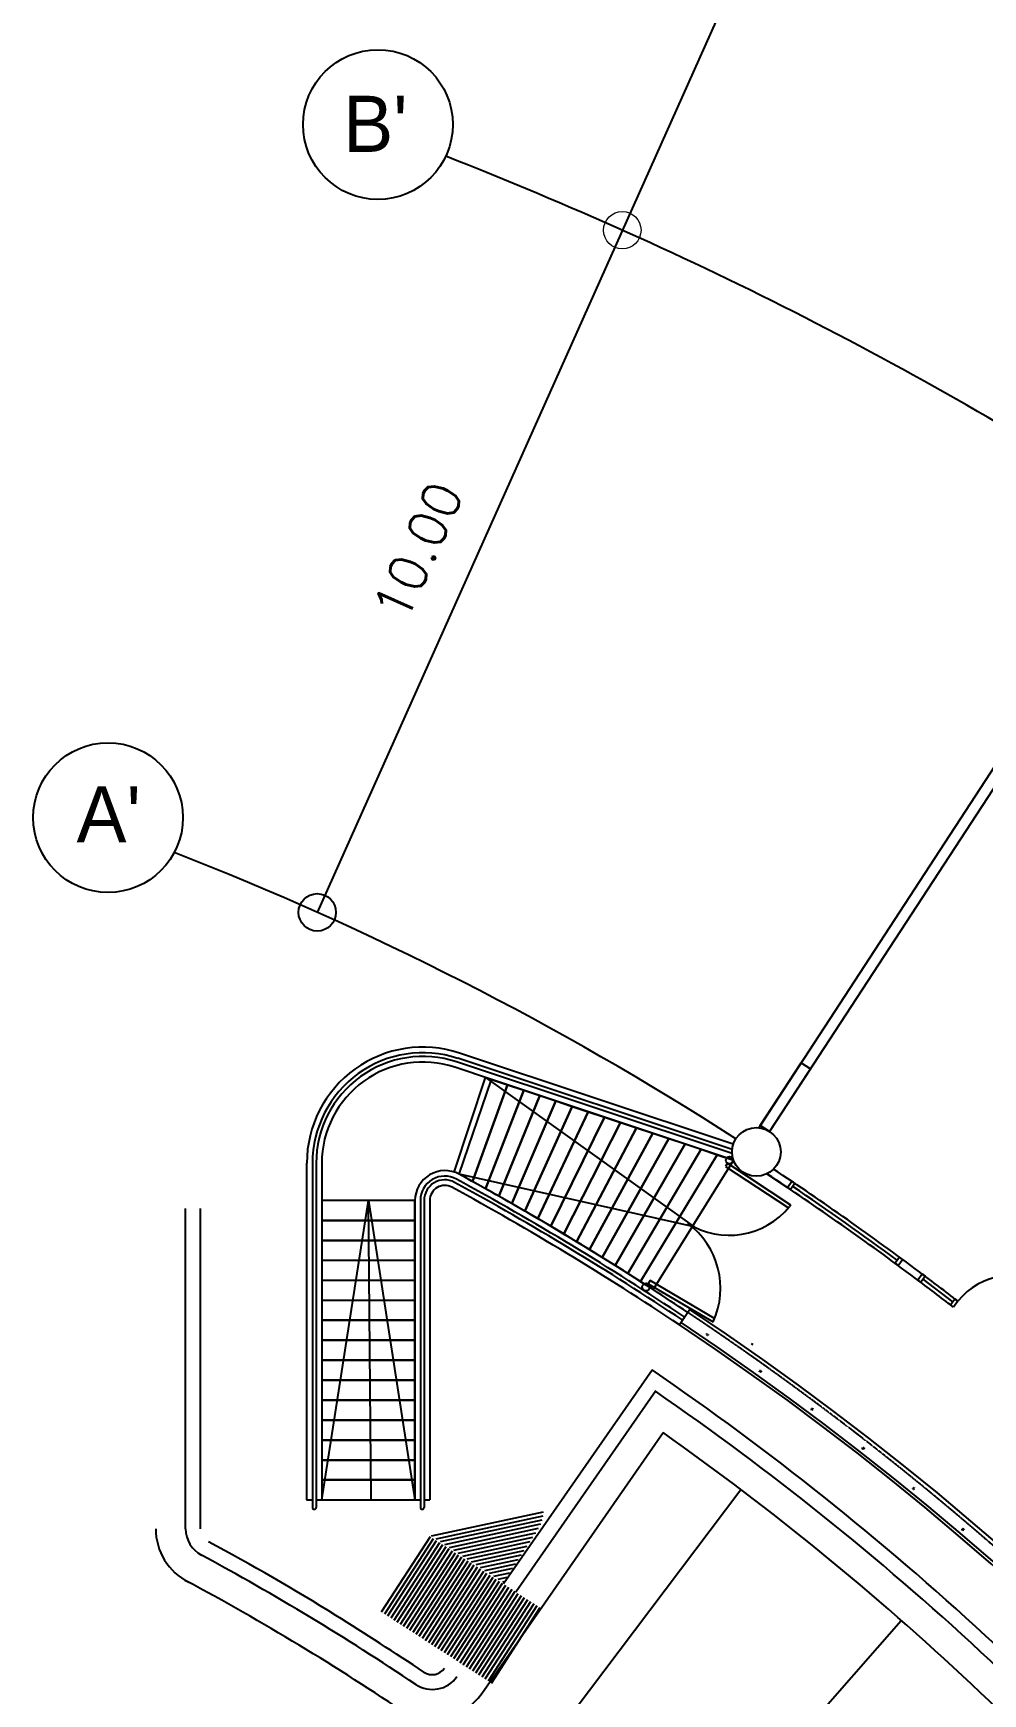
# Model space of a CAD drawing. Header units: millimetres. Extents: x -616979 to 2364082, y 43054 to 1637649.
# Drawn here: x -42172 to -29481, y 118883 to 141069 of the extents above; entities that cross this region are included whole.
import ezdxf

# ---------------------------------------------------------------- set-up
doc = ezdxf.new("R2010")
doc.units = ezdxf.units.MM
doc.linetypes.add('HIDDEN', pattern=[0.375, 0.25, -0.125])
for name, color, linetype in [('a-column', 7, 'Continuous'), ('a-construcion', 8, 'Continuous'), ('a-doors', 254, 'Continuous'), ('a-railing', 254, 'Continuous'), ('a-wall', 5, 'Continuous'), ('a-windows', 7, 'Continuous'), ('a_text', 255, 'Continuous'), ('dimension', 1, 'Continuous'), ('RAMPSLOPE', 252, 'Continuous')]:
    doc.layers.add(name, color=color, linetype=linetype)
doc.layers.add('road', color=7, linetype='Continuous', lineweight=25)
doc.styles.add('500scale@80cl', font='romans.shx', dxfattribs={"height": 1})
doc.styles.add('Century Gothic', font='GOTHIC.TTF')

msp = doc.modelspace()

# ---------------------------------------------------------------- hatches: boundary and pattern name
at = {"layer": 'RAMPSLOPE'}
h = msp.add_hatch(dxfattribs=at)
h.set_pattern_fill('_USER', color=256, scale=50, angle=192.114924, style=0, pattern_type=0)
h.set_pattern_definition([(192.114924, (1394934.75, 1922149.906), (10.4936621, -48.8864302), [])])
h.paths.add_polyline_path([(-36892.87, 121022.564), (-35885.157, 120371.017), (-35421.312, 121088.421, 0.159577283), (-35353.925, 121352.904)])
h = msp.add_hatch(dxfattribs=at)
h.set_pattern_fill('_USER', color=256, scale=50, angle=237.114924, style=0, pattern_type=0)
h.set_pattern_definition([(237.114924, (-1831416.98, 1562086.32), (41.9880659, -27.1477867), [])])
h.paths.add_polyline_path([(-36901.395, 121009.407), (-37552.942, 120001.694), (-36041.372, 119024.373), (-35389.825, 120032.087)])

# ---------------------------------------------------------------- linework, layer by layer
msp.add_line((-31443.829, 144819.822), (-38375.378, 129323.83))
for centre, radius in [((-37564.407, 139849.282), 1000), ((-41171.501, 130589.1), 1000), ((-38375.378, 129323.83), 250)]:
    msp.add_circle(centre, radius)
for radius, start, end in [(59470.304, 49.84955205, 68.69399536), (52478.427, 57.206485, 68.6939954), (42494.671, 57.3171457, 68.6939954)]:
    msp.add_arc((-55726.948, 90533.109), radius, start, end)
at = {"layer": 'a-column'}
msp.add_circle((-32507.445, 126123.16), 325, dxfattribs=at)
at = {"layer": 'a-construcion', "color": 7, "ltscale": 2}
for p, q in [((-39934.445, 121089.465), (-39934.445, 125365.199)), ((-35888.059, 120355.747), (-33900.966, 123212.216))]:
    msp.add_line(p, q, dxfattribs=at)
for points in [[(-20096.787, 100766.278, 0.170786733), (-25548.275, 115494.391, 0.072691029), (-33900.966, 123212.216, 0.071165038)], [(-36949.089, 119172.957, 0.006929487), (-38125.8, 119930.085, 0.017160867), (-39830.724, 120914.345)]]:
    msp.add_lwpolyline(points, format="xyb", dxfattribs=at)
at = {"layer": 'a-construcion', "color": 5, "ltscale": 2}
msp.add_arc((-36838.549, 119339.633), 200, 236.4475943, 325.1757077, dxfattribs=at)
at = {"layer": 'a-doors'}
for p, q in [((-32893.274, 125971.026), (-32920.734, 125929.261)), ((-32920.734, 125929.261), (-32079.672, 125376.267)), ((-32893.342, 125971.07), (-32049.917, 125416.522)), ((-32049.917, 125416.522), (-32063.651, 125395.633)), ((-30351.604, 124412.154), (-30291.67, 124492.173)), ((-30291.67, 124492.173), (-30251.666, 124462.179)), ((-33927.422, 124404.062), (-33952.109, 124362.049)), ((-33952.109, 124362.049), (-33084.965, 123852.493)), ((-33065.139, 123898.437), (-33927.422, 124404.062)), ((-30311.601, 124382.158), (-30351.604, 124412.154)), ((-30279.822, 124424.48), (-30311.601, 124382.158)), ((-30251.666, 124462.179), (-30280.356, 124424.892)), ((-29883.553, 124119.568), (-30279.822, 124424.48)), ((-29914.043, 124079.943), (-29853.064, 124159.193)), ((-29874.431, 124049.433), (-29914.043, 124079.943)), ((-29813.359, 124128.605), (-29874.431, 124049.433)), ((-29853.064, 124159.193), (-29813.378, 124128.58))]:
    msp.add_line(p, q, dxfattribs=at)
for centre in [(-32865.839, 126012.826), (-33981.749, 124318.803)]:
    msp.add_circle(centre, 50, dxfattribs=at)
for centre, radius, start, end in [((-32871.471, 126047.599), 1038.091, 237.7748719, 321.0940756), ((-34063.754, 124302.112), 1077.119, 335.3277463, 53.6303277), ((-29105.51, 123570.483), 901.416, 54.3179451, 141.7470277)]:
    msp.add_arc(centre, radius, start, end, dxfattribs=at)
at = {"layer": 'a-railing', "linetype": 'HIDDEN', "ltscale": 0.058}
for centre in [(-33162.617, 123682.186), (-32456.999, 123190.729), (-31762.081, 122684.254), (-31078.34, 122163.097), (-30405.777, 121627.293), (-29744.857, 121077.191)]:
    msp.add_circle(centre, 12.5, dxfattribs=at)
at = {"layer": 'a-railing'}
for centre, radius, start, end in [((-55726.948, 90533.109), 40037.5, 3.403149, 56.3000523), ((-55653.983, 90571.981), 40177.195, 3.3149672, 56.3558626)]:
    msp.add_arc(centre, radius, start, end, dxfattribs=at)
at = {"layer": 'a-railing', "linetype": 'HIDDEN', "ltscale": 1.5}
msp.add_arc((-55726.948, 90533.109), 40200, 3.3736451, 56.3000523, dxfattribs=at)
at = {"layer": 'a-wall', "color": 7}
for p, q in [((-27319.812, 134349.103), (-32475.535, 126446.59)), ((-27216.146, 134233.48), (-32329.862, 126395.353)), ((-32365.355, 125830.867), (-32091.027, 125647.443))]:
    msp.add_line(p, q, dxfattribs=at)
at = {"layer": 'a-wall', "linetype": 'ByBlock'}
msp.add_line((-32329.862, 126395.353), (-32455.489, 126477.315), dxfattribs=at)
at = {"layer": 'a-wall'}
for p, q in [((-33394.49, 124019.283), (-33533.201, 123811.294)), ((-32560.794, 123561.331), (-32574.529, 123540.442))]:
    msp.add_line(p, q, dxfattribs=at)
at = {"layer": 'a-wall', "color": 7}
for centre, radius, start, end in [((-55726.948, 90533.109), 42328.427, 53.2201168, 56.5016742), ((-55726.948, 90533.109), 42428.427, 53.2199572, 56.4496098), ((-55726.948, 90533.109), 42428.427, 52.3555193, 53.2199572), ((-55749.253, 90505.817), 42363.671, 52.3541797, 53.2180018)]:
    msp.add_arc(centre, radius, start, end, dxfattribs=at)
at = {"layer": 'a-wall'}
for radius, start, end in [(40200, 56.3000523, 57.0927362), (40000, 3.409992, 56.3000523)]:
    msp.add_arc((-55726.948, 90533.109), radius, start, end, dxfattribs=at)
at = {"layer": 'a-windows', "linetype": 'ByBlock'}
for p, q in [((-32455.489, 126477.315), (-31909.08, 127314.833)), ((-31783.452, 127232.871), (-32329.862, 126395.353)), ((-31909.08, 127314.833), (-31783.452, 127232.871)), ((-32329.862, 126395.353), (-32455.489, 126477.315))]:
    msp.add_line(p, q, dxfattribs=at)
at = {"layer": 'a-windows'}
for p, q in [((-32091.027, 125647.443), (-32035.039, 125730.621)), ((-32049.514, 125619.785), (-32090.879, 125647.664)), ((-31993.574, 125702.681), (-32049.514, 125619.785)), ((-32035.039, 125730.621), (-31993.574, 125702.681)), ((-30594.167, 124716.634), (-30653.393, 124636.079)), ((-30613.239, 124606.484), (-30553.891, 124687.005)), ((-30553.891, 124687.005), (-30594.167, 124716.634)), ((-30653.393, 124636.079), (-30613.239, 124606.484))]:
    msp.add_line(p, q, dxfattribs=at)
at = {"layer": 'a-windows', "color": 2}
msp.add_line((-33394.49, 124019.283), (-33512.395, 123842.492), dxfattribs=at)
at = {"layer": 'a-windows'}
msp.add_arc((-55726.948, 90533.109), 42378.427, 53.6755278, 55.9874632, dxfattribs=at)
at = {"layer": 'dimension', "color": 8, "lineweight": 0}
msp.add_circle((-34298.776, 138437.375), 250, dxfattribs=at)
at = {"layer": 'RAMPSLOPE'}
for p, q in [((-32830.977, 126154.016), (-36498.352, 127374.621)), ((-32815.814, 126225.794), (-36475.333, 127443.784)), ((-36048.004, 127090.771), (-36538.492, 127254.019)), ((-32831.724, 126101.518), (-36514.157, 127327.135)), ((-36545.962, 125854.22), (-36125.787, 127116.659)), ((-36125.787, 127116.659), (-33338.833, 125123.356)), ((-32813.669, 126014.293), (-36048.004, 127090.771)), ((-38519.269, 125973.115), (-38519.269, 121473.115)), ((-38439.839, 125973.115), (-38439.839, 121373.115)), ((-38389.791, 125973.115), (-38389.791, 121373.115)), ((-38314.791, 125973.115), (-38314.791, 125475.242)), ((-33338.833, 125123.356), (-36477.735, 125824.862)), ((-38314.791, 125475.242), (-38314.791, 121473.115)), ((-37069.269, 125475.242), (-38314.791, 125475.242)), ((-38314.791, 121473.115), (-37692.03, 125475.242)), ((-37692.03, 125475.242), (-37069.269, 121473.115)), ((-37655.921, 121473.115), (-37692.03, 125475.242)), ((-37069.269, 125473.7), (-37069.269, 121473.115)), ((-36997.051, 125475.242), (-36997.051, 121373.115)), ((-36947.097, 125475.242), (-36947.097, 121373.115)), ((-36872.097, 125475.242), (-36872.097, 121473.115)), ((-38519.269, 121473.115), (-38439.839, 121473.115)), ((-38389.791, 121473.115), (-38314.791, 121473.115)), ((-38314.791, 121473.115), (-36997.051, 121473.115)), ((-36947.097, 121473.115), (-36872.097, 121473.115))]:
    msp.add_line(p, q, dxfattribs=at)
for centre, radius, start, end in [((-36964.813, 125973.115), 1549.987, 71.5911125, 180), ((-36964.813, 125973.115), 1475.026, 71.5911125, 180), ((-36964.813, 125973.115), 1424.978, 71.5911125, 180), ((-36964.802, 125973.109), 1349.989, 71.5916331, 179.999739), ((-36669.269, 125473.7), 400, 61.3905838, 180), ((-36672.097, 125475.242), 324.954, 61.3952201, 180), ((-55726.948, 90533.109), 40200, 57.0927596, 61.3905838), ((-36672.097, 125475.242), 275, 61.3952201, 180), ((-36672.097, 125475.242), 200, 61.3952201, 180), ((-55726.948, 90533.109), 40000, 56.3000523, 61.3952201), ((-55726.948, 90533.109), 40075, 56.3000523, 61.3952201), ((-55680.622, 90608.749), 40036.367, 56.2951473, 61.4015994), ((-55726.948, 90533.109), 40200, 56.3000523, 57.0927596), ((-38414.815, 121373.115), 25.024, 180, 0), ((-36972.074, 121373.115), 24.977, 180, 0)]:
    msp.add_arc(centre, radius, start, end, dxfattribs=at)
at = {"layer": 'road', "ltscale": 2}
for p, q in [((-40134.445, 121089.465), (-40134.445, 125365.199)), ((-35720.125, 120246.93), (-33851.292, 122933.396)), ((-36177.713, 118888.692), (-33753.749, 122373.166)), ((-32712.902, 121607.074), (-35727.829, 117618.313)), ((-33867.175, 116103.235), (-30572.03, 119863.822))]:
    msp.add_line(p, q, dxfattribs=at)
for points in [[(-20296.761, 100763.039, 0.170802072), (-25703.059, 115367.727, 0.072389441), (-33856.723, 122925.59, 0.069872372)], [(-20696.709, 100756.561, 0.170833469), (-26012.622, 115114.391, 0.069292836), (-33753.749, 122373.166, 0.067247045)], [(-37059.825, 119009.377, 0.023797373), (-39922.69, 120736.529)], [(-37148.578, 118592.528, 0.02594191), (-40130.989, 120394.661)]]:
    msp.add_lwpolyline(points, format="xyb", dxfattribs=at)
for centre, radius, start, end in [((-39734.445, 121089.465), 800, 180, 243.3017127), ((-39734.445, 121089.465), 400, 180, 241.9258934), ((-36837.14, 119341.659), 400, 236.1711622, 325.1757077), ((-36834.439, 119345.541), 800, 236.1555243, 325.1757077)]:
    msp.add_arc(centre, radius, start, end, dxfattribs=at)

# ---------------------------------------------------------------- texts
at = {"insert": (-37029.648, 134150.076), "char_height": 500, "attachment_point": 5, "rotation": 65.9004405, "style": '500scale@80cl'}
msp.add_mtext('10.00', dxfattribs=at)
at = {"layer": 'a_text', "lineweight": 9, "style": 'Century Gothic'}
for s, p in [("B'", (-38028.958, 139483.876)), ("A'", (-41592.688, 130257.303))]:
    msp.add_text(s, height=750, dxfattribs=at).set_placement(p)

# ---------------------------------------------------------------- meshes
at = {"layer": 'RAMPSLOPE'}
mesh = msp.add_polymesh((2, 16), dxfattribs=at)
for k, corner in enumerate([(-33887.07, 124283.068), (-34056.117, 124391.861), (-34225.707, 124499.808), (-34395.833, 124606.905), (-34566.494, 124713.15), (-34737.683, 124818.54), (-34909.398, 124923.073), (-35081.633, 125026.746), (-35254.384, 125129.556), (-35427.647, 125231.501), (-35601.418, 125332.578), (-35775.693, 125432.785), (-35950.466, 125532.12), (-36125.733, 125630.579), (-36301.491, 125728.16), (-36477.735, 125824.862), (-32813.669, 126014.293), (-33029.291, 126086.059), (-33244.913, 126157.824), (-33460.536, 126229.589), (-33676.158, 126301.354), (-33891.78, 126373.119), (-34107.403, 126444.884), (-34323.025, 126516.65), (-34538.647, 126588.415), (-34754.27, 126660.18), (-34969.892, 126731.945), (-35185.515, 126803.71), (-35401.137, 126875.475), (-35616.759, 126947.24), (-35832.382, 127019.006), (-36048.004, 127090.771)]):
    mesh.set_mesh_vertex(divmod(k, 16), corner)
mesh = msp.add_polymesh((2, 16), dxfattribs=at)
for k, corner in enumerate([(-38314.791, 125475.242), (-38314.791, 125208.433), (-38314.791, 124941.625), (-38314.791, 124674.817), (-38314.791, 124408.008), (-38314.791, 124141.2), (-38314.791, 123874.391), (-38314.791, 123607.583), (-38314.791, 123340.774), (-38314.791, 123073.966), (-38314.791, 122807.157), (-38314.791, 122540.349), (-38314.791, 122273.54), (-38314.791, 122006.732), (-38314.791, 121739.923), (-38314.791, 121473.115), (-37069.269, 125473.7), (-37069.269, 125206.994), (-37069.269, 124940.289), (-37069.269, 124673.583), (-37069.269, 124406.877), (-37069.269, 124140.172), (-37069.269, 123873.466), (-37069.269, 123606.76), (-37069.269, 123340.054), (-37069.269, 123073.349), (-37069.269, 122806.643), (-37069.269, 122539.937), (-37069.269, 122273.232), (-37069.269, 122006.526), (-37069.269, 121739.82), (-37069.269, 121473.115)]):
    mesh.set_mesh_vertex(divmod(k, 16), corner)

doc.saveas('drawing.dxf')
